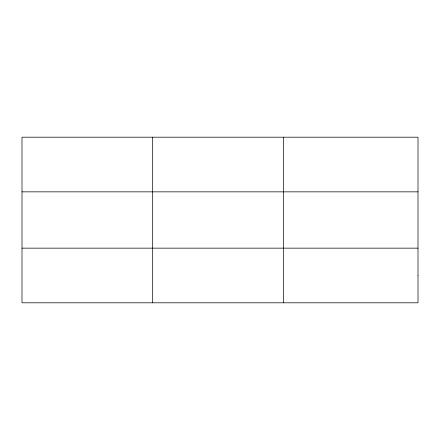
<?xml version="1.0" encoding="UTF-8"?>
<svg xmlns="http://www.w3.org/2000/svg" width="440" height="440" viewBox="0 0 440 440"><rect width="100%" height="100%" fill="white"/><g stroke="black" fill="none" stroke-linecap="round" stroke-linejoin="round"><path stroke-width="0.66" d="M152.68 137.192L152.68 302.808M283.36 137.192L283.36 302.808M22 191.846L418 191.846M22 248.155L418 248.155M418 275.484L418 302.808L22 302.808L22 137.192L418 137.192L418 275.484"/></g></svg>
